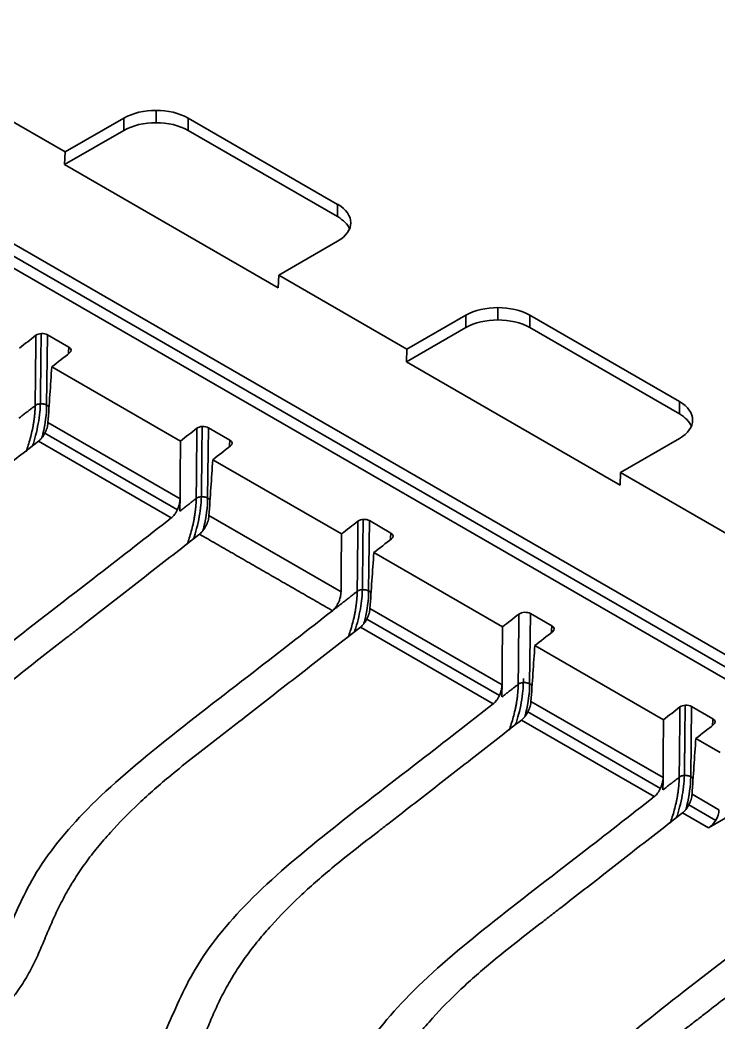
# Model space of a CAD drawing. Header units: millimetres. Extents: x 256 to 2096, y 1004 to 2403.
# Drawn here: x 1849.3 to 1895.5, y 1348.2 to 1414.6 of the extents above; entities that cross this region are included whole.
import ezdxf

# ---------------------------------------------------------------- set-up
doc = ezdxf.new("R2010")
doc.units = ezdxf.units.MM
doc.layers.add('1', color=7, linetype='Continuous', true_color=0xffffff)

msp = doc.modelspace()

# ---------------------------------------------------------------- linework, layer by layer
at = {"layer": '1', "color": 7, "linetype": 'Continuous', "lineweight": 35}
for p, q in [((1775.65, 1442.012), (1900.688, 1369.821)), ((1899.996, 1368.624), (1774.923, 1440.835)), ((1900.475, 1369.126), (1775.412, 1441.331)), ((1852.241, 1405.868), (1843.756, 1410.767)), ((1858.252, 1408.621), (1858.252, 1407.805)), ((1856.13, 1408.114), (1852.241, 1405.868)), ((1856.13, 1408.114), (1856.13, 1407.297)), ((1860.373, 1408.114), (1860.373, 1407.297)), ((1870.273, 1402.398), (1860.373, 1408.114)), ((1856.13, 1407.297), (1852.204, 1405.031)), ((1870.273, 1401.582), (1860.373, 1407.297)), ((1852.241, 1405.868), (1852.204, 1405.031)), ((1866.346, 1396.866), (1852.204, 1405.031)), ((1870.273, 1402.398), (1870.273, 1401.582)), ((1866.384, 1397.704), (1870.273, 1399.949)), ((1866.384, 1397.704), (1866.346, 1396.866)), ((1874.869, 1392.805), (1866.384, 1397.704)), ((1878.758, 1395.05), (1874.869, 1392.805)), ((1878.758, 1395.05), (1878.758, 1394.233)), ((1880.879, 1395.557), (1880.879, 1394.741)), ((1883.001, 1395.05), (1883.001, 1394.233)), ((1892.9, 1389.334), (1883.001, 1395.05)), ((1851.012, 1389.1), (1851.06, 1393.754)), ((1851.06, 1393.754), (1852.484, 1392.932)), ((1878.758, 1394.233), (1874.832, 1391.967)), ((1892.9, 1388.518), (1883.001, 1394.233)), ((1874.869, 1392.805), (1874.832, 1391.967)), ((1888.974, 1383.802), (1874.832, 1391.967)), ((1851.352, 1391.637), (1859.872, 1386.718)), ((1851.012, 1389.1), (1851.173, 1389.007)), ((1892.9, 1389.334), (1892.9, 1388.518)), ((1851.1, 1387.938), (1859.842, 1382.89)), ((1859.667, 1382.173), (1850.891, 1387.24)), ((1861.671, 1382.946), (1861.719, 1387.6)), ((1861.719, 1387.6), (1863.143, 1386.778)), ((1859.263, 1381.628), (1850.472, 1386.703)), ((1889.011, 1384.64), (1892.9, 1386.885)), ((1862.012, 1385.482), (1870.531, 1380.564)), ((1889.011, 1384.64), (1888.974, 1383.802)), ((1897.496, 1379.741), (1889.011, 1384.64)), ((1861.671, 1382.946), (1861.832, 1382.853)), ((1861.759, 1381.783), (1870.502, 1376.736)), ((1872.331, 1376.792), (1872.379, 1381.446)), ((1872.379, 1381.446), (1873.803, 1380.624)), ((1872.672, 1379.328), (1881.191, 1374.409)), ((1872.331, 1376.792), (1872.492, 1376.698)), ((1872.419, 1375.629), (1881.162, 1370.581)), ((1882.99, 1370.637), (1883.039, 1375.291)), ((1883.039, 1375.291), (1884.462, 1374.469)), ((1880.582, 1369.319), (1871.791, 1374.395)), ((1880.987, 1369.864), (1872.21, 1374.931)), ((1883.331, 1373.174), (1891.851, 1368.255)), ((1882.99, 1370.637), (1883.151, 1370.544)), ((1883.078, 1369.475), (1891.821, 1364.427)), ((1893.65, 1364.483), (1893.698, 1369.137)), ((1893.698, 1369.137), (1895.122, 1368.315)), ((1891.646, 1363.71), (1882.87, 1368.777)), ((1891.241, 1363.165), (1882.45, 1368.24)), ((1893.991, 1367.019), (1895.604, 1366.088)), ((1893.65, 1364.483), (1893.811, 1364.39)), ((1893.738, 1363.32), (1895.521, 1362.291)), ((1895.308, 1361.596), (1893.529, 1362.623)), ((1894.829, 1361.094), (1893.11, 1362.086)), ((1894.829, 1361.094), (1896.822, 1362.244))]:
    msp.add_line(p, q, dxfattribs=at)
for centre, major_axis, ratio, start_param, end_param in [((1858.252, 1406.889), (3, 0), 0.57735, 0.785398, 2.356194), ((1858.252, 1406.073), (3, 0), 0.57735, 0.785398, 2.356194), ((1868.151, 1401.174), (3, 0), 0.57735, 5.497787, 7.068583), ((1868.151, 1400.357), (3, 0), 0.57735, 0.237926, 0.785398), ((1880.879, 1393.825), (3, 0), 0.57735, 0.785398, 2.356194), ((1880.879, 1393.009), (3, 0), 0.57735, 0.785398, 2.356194), ((1850.705, 1393.548), (0.503, 0), 0.578764, 0.786042, 2.502079), ((1852.127, 1392.727), (0.503, 0.001), 0.576477, 5.644917, 7.066619), ((1890.779, 1388.11), (3, 0), 0.57735, 5.497787, 7.068583), ((1890.779, 1387.293), (3, 0), 0.57735, 0.237926, 0.785398), ((1861.364, 1387.394), (0.503, 0), 0.578764, 0.786042, 2.502079), ((1862.787, 1386.573), (0.503, 0.001), 0.576477, 5.644917, 7.066619), ((1872.024, 1381.24), (0.503, 0), 0.578764, 0.786042, 2.502079), ((1873.446, 1380.418), (0.503, 0.001), 0.576477, 5.644917, 7.066619), ((1882.684, 1375.085), (0.503, 0), 0.578764, 0.786042, 2.502079), ((1884.106, 1374.264), (0.503, 0.001), 0.576477, 5.644917, 7.066619), ((1893.343, 1368.931), (0.503, 0), 0.578764, 0.786042, 2.502079), ((1894.766, 1368.11), (0.503, 0.001), 0.576477, 5.644917, 7.066619), ((1894.81, 1361.925), (0.482, 0.882), 0.59226, 3.913197, 5.431634)]:
    msp.add_ellipse(centre, major_axis=major_axis, ratio=ratio, start_param=start_param, end_param=end_param, dxfattribs=at)
for points, degree in [([(1850.301, 1393.722), (1849.938, 1393.439), (1849.575, 1393.156), (1849.212, 1392.873)], 3), ([(1850.301, 1393.722), (1850.285, 1392.172), (1850.269, 1390.622), (1850.253, 1389.072)], 3), ([(1851.352, 1391.637), (1851.746, 1391.943), (1852.139, 1392.249), (1852.532, 1392.555)], 3), ([(1852.484, 1392.932), (1852.473, 1392.786), (1852.463, 1392.639), (1852.452, 1392.493)], 3), ([(1851.352, 1391.637), (1851.268, 1390.404), (1851.184, 1389.171), (1851.099, 1387.938)], 3), ([(1860.961, 1387.567), (1860.598, 1387.284), (1860.235, 1387.001), (1859.872, 1386.718)], 3), ([(1860.961, 1387.567), (1860.945, 1386.018), (1860.929, 1384.468), (1860.913, 1382.918)], 3), ([(1859.872, 1386.718), (1859.862, 1385.442), (1859.852, 1384.166), (1859.842, 1382.89)], 3), ([(1862.012, 1385.482), (1862.405, 1385.788), (1862.798, 1386.094), (1863.191, 1386.4)], 3), ([(1863.143, 1386.778), (1863.133, 1386.632), (1863.122, 1386.485), (1863.112, 1386.339)], 3), ([(1862.012, 1385.482), (1861.928, 1384.249), (1861.843, 1383.017), (1861.759, 1381.784)], 3), ([(1859.842, 1382.89), (1859.84, 1382.619), (1859.838, 1382.347), (1859.836, 1382.076)], 3), ([(1871.621, 1381.413), (1871.257, 1381.13), (1870.894, 1380.847), (1870.531, 1380.564)], 3), ([(1871.621, 1381.413), (1871.605, 1379.863), (1871.589, 1378.313), (1871.573, 1376.764)], 3), ([(1869.934, 1375.482), (1861.131, 1380.549)], 1), ([(1870.531, 1380.564), (1870.522, 1379.288), (1870.512, 1378.012), (1870.502, 1376.736)], 3), ([(1873.803, 1380.624), (1873.792, 1380.477), (1873.782, 1380.331), (1873.772, 1380.184)], 3), ([(1872.672, 1379.328), (1873.065, 1379.634), (1873.458, 1379.94), (1873.851, 1380.246)], 3), ([(1872.672, 1379.328), (1872.587, 1378.095), (1872.503, 1376.862), (1872.419, 1375.629)], 3), ([(1870.496, 1375.922), (1870.308, 1375.775), (1870.121, 1375.629), (1869.934, 1375.483)], 3), ([(1882.28, 1375.259), (1881.917, 1374.976), (1881.554, 1374.693), (1881.191, 1374.409)], 3), ([(1882.28, 1375.259), (1882.264, 1373.709), (1882.248, 1372.159), (1882.232, 1370.609)], 3), ([(1881.191, 1374.409), (1881.181, 1373.133), (1881.171, 1371.857), (1881.162, 1370.581)], 3), ([(1884.462, 1374.469), (1884.452, 1374.323), (1884.442, 1374.176), (1884.431, 1374.03)], 3), ([(1883.331, 1373.174), (1883.724, 1373.48), (1884.117, 1373.786), (1884.51, 1374.092)], 3), ([(1883.331, 1373.174), (1883.247, 1371.941), (1883.163, 1370.708), (1883.078, 1369.475)], 3), ([(1881.162, 1370.581), (1881.16, 1370.31), (1881.157, 1370.039), (1881.155, 1369.767)], 3), ([(1882.58, 1370.996), (1882.579, 1370.903), (1882.578, 1370.81), (1882.578, 1370.717)], 3), ([(1892.94, 1369.104), (1892.577, 1368.821), (1892.213, 1368.538), (1891.851, 1368.255)], 3), ([(1892.94, 1369.104), (1892.924, 1367.555), (1892.908, 1366.005), (1892.892, 1364.455)], 3), ([(1891.851, 1368.255), (1891.841, 1366.979), (1891.831, 1365.703), (1891.821, 1364.427)], 3), ([(1893.991, 1367.019), (1894.384, 1367.325), (1894.777, 1367.631), (1895.17, 1367.937)], 3), ([(1895.122, 1368.315), (1895.112, 1368.169), (1895.101, 1368.022), (1895.091, 1367.876)], 3), ([(1893.738, 1363.321), (1893.822, 1364.553), (1893.907, 1365.786), (1893.991, 1367.019)], 3), ([(1891.821, 1364.427), (1891.819, 1364.156), (1891.817, 1363.884), (1891.815, 1363.613)], 3)]:
    msp.add_open_spline(points, degree=degree, dxfattribs=at)
for points, knots in [([(1850.647, 1393.837), (1850.64, 1393.147), (1850.633, 1392.458), (1850.621, 1391.336), (1850.616, 1390.905), (1850.608, 1390.043), (1850.603, 1389.612), (1850.599, 1389.18)], [0, 0, 0, 0, 0.444409, 0.444409, 0.722204, 0.722204, 1, 1, 1, 1]), ([(1850.253, 1389.072), (1850.243, 1389.064), (1850.219, 1389.045), (1850.176, 1389.012), (1850.122, 1388.97), (1850.057, 1388.918), (1849.981, 1388.858), (1849.896, 1388.792), (1849.807, 1388.722), (1849.707, 1388.644), (1849.6, 1388.56), (1849.487, 1388.473), (1849.38, 1388.389), (1849.277, 1388.309), (1849.209, 1388.256), (1849.176, 1388.23)], [0, 0, 0, 0, 0.028795, 0.068197, 0.118206, 0.178822, 0.250044, 0.330448, 0.413784, 0.500053, 0.60833, 0.712463, 0.812452, 0.908297, 1, 1, 1, 1]), ([(1849.655, 1386.032), (1849.705, 1386.168), (1849.803, 1386.456), (1849.933, 1386.897), (1850.026, 1387.275), (1850.089, 1387.575), (1850.131, 1387.797), (1850.166, 1388.018), (1850.189, 1388.185), (1850.203, 1388.302), (1850.21, 1388.368), (1850.217, 1388.434), (1850.223, 1388.499), (1850.229, 1388.564), (1850.234, 1388.629), (1850.238, 1388.693), (1850.242, 1388.757), (1850.246, 1388.821), (1850.248, 1388.884), (1850.251, 1388.947), (1850.252, 1389.01), (1850.253, 1389.052), (1850.253, 1389.072)], [0, 0, 0, 0, 0.131967, 0.277757, 0.423822, 0.496215, 0.568443, 0.640635, 0.712925, 0.735075, 0.757199, 0.779303, 0.801388, 0.82346, 0.845523, 0.867579, 0.889632, 0.911688, 0.933748, 0.955818, 0.977901, 1, 1, 1, 1]), ([(1850.08, 1386.397), (1850.153, 1386.622), (1850.22, 1386.849), (1850.348, 1387.344), (1850.407, 1387.612), (1850.502, 1388.134), (1850.537, 1388.39), (1850.58, 1388.824), (1850.591, 1389.004), (1850.597, 1389.18)], [0, 0, 0, 0, 0.239321, 0.239321, 0.518896, 0.518896, 0.798471, 0.798471, 1, 1, 1, 1]), ([(1850.253, 1389.079), (1850.275, 1389.094), (1850.299, 1389.108), (1850.354, 1389.132), (1850.383, 1389.142), (1850.446, 1389.16), (1850.479, 1389.167), (1850.548, 1389.177), (1850.584, 1389.18), (1850.655, 1389.182), (1850.692, 1389.181), (1850.763, 1389.176), (1850.798, 1389.171), (1850.865, 1389.157), (1850.897, 1389.149), (1850.958, 1389.128), (1850.986, 1389.116), (1851.012, 1389.103)], [0, 0, 0, 0, 0.125, 0.125, 0.25, 0.25, 0.375, 0.375, 0.5, 0.5, 0.625, 0.625, 0.75, 0.75, 0.875, 0.875, 1, 1, 1, 1]), ([(1850.703, 1386.933), (1850.725, 1387.02), (1850.908, 1387.766), (1851.003, 1388.497), (1851.012, 1389.1)], [0, 0, 0, 0, 0.117387, 1, 1, 1, 1]), ([(1850.472, 1386.703), (1850.51, 1386.733), (1850.548, 1386.767), (1850.604, 1386.825), (1850.623, 1386.845), (1850.651, 1386.877), (1850.66, 1386.888), (1850.678, 1386.911), (1850.688, 1386.922), (1850.733, 1386.98), (1850.767, 1387.03), (1850.817, 1387.108), (1850.833, 1387.135), (1850.856, 1387.176), (1850.864, 1387.19), (1850.879, 1387.218), (1850.887, 1387.232), (1850.923, 1387.303), (1850.949, 1387.361), (1850.979, 1387.434), (1850.985, 1387.449), (1850.996, 1387.479), (1851.001, 1387.494), (1851.017, 1387.539), (1851.026, 1387.568), (1851.053, 1387.656), (1851.067, 1387.714), (1851.081, 1387.786), (1851.083, 1387.8), (1851.088, 1387.828), (1851.094, 1387.87), (1851.098, 1387.911), (1851.1, 1387.938)], [0, 0, 0, 0, 0.125, 0.125, 0.1875, 0.1875, 0.21875, 0.21875, 0.25, 0.25, 0.375, 0.375, 0.4375, 0.4375, 0.46875, 0.46875, 0.5, 0.5, 0.625, 0.625, 0.65625, 0.65625, 0.6875, 0.6875, 0.75, 0.75, 0.875, 0.875, 0.90625, 0.90625, 0.9375, 1, 1, 1, 1]), ([(1861.306, 1387.683), (1861.299, 1386.993), (1861.292, 1386.303), (1861.281, 1385.182), (1861.276, 1384.751), (1861.267, 1383.888), (1861.263, 1383.457), (1861.258, 1383.026)], [0, 0, 0, 0, 0.444409, 0.444409, 0.722204, 0.722204, 1, 1, 1, 1]), ([(1831.939, 1370.618), (1832.202, 1370.996), (1832.48, 1371.369), (1833.062, 1372.106), (1833.366, 1372.47), (1834.315, 1373.548), (1834.996, 1374.25), (1836.08, 1375.281), (1836.452, 1375.621), (1837.214, 1376.295), (1837.604, 1376.628), (1838.8, 1377.62), (1839.631, 1378.269), (1840.677, 1379.079), (1840.886, 1379.241), (1841.305, 1379.564), (1841.515, 1379.726), (1842.142, 1380.212), (1842.56, 1380.536), (1843.81, 1381.509), (1844.641, 1382.159), (1847.138, 1384.107), (1848.805, 1385.405), (1850.472, 1386.703)], [0, 0, 0, 0, 0.0625, 0.0625, 0.125, 0.125, 0.25, 0.25, 0.3125, 0.3125, 0.375, 0.375, 0.5, 0.5, 0.53125, 0.53125, 0.5625, 0.5625, 0.625, 0.625, 0.75, 0.75, 1, 1, 1, 1]), ([(1860.739, 1380.242), (1860.813, 1380.468), (1860.879, 1380.695), (1861.008, 1381.189), (1861.067, 1381.457), (1861.161, 1381.98), (1861.197, 1382.236), (1861.239, 1382.67), (1861.251, 1382.85), (1861.256, 1383.026)], [0, 0, 0, 0, 0.239321, 0.239321, 0.518896, 0.518896, 0.798471, 0.798471, 1, 1, 1, 1]), ([(1860.913, 1382.925), (1860.934, 1382.94), (1860.959, 1382.953), (1861.013, 1382.978), (1861.043, 1382.988), (1861.106, 1383.006), (1861.139, 1383.013), (1861.208, 1383.023), (1861.243, 1383.026), (1861.315, 1383.028), (1861.351, 1383.027), (1861.422, 1383.021), (1861.457, 1383.016), (1861.525, 1383.003), (1861.557, 1382.994), (1861.618, 1382.974), (1861.646, 1382.962), (1861.671, 1382.949)], [0, 0, 0, 0, 0.125, 0.125, 0.25, 0.25, 0.375, 0.375, 0.5, 0.5, 0.625, 0.625, 0.75, 0.75, 0.875, 0.875, 1, 1, 1, 1]), ([(1859.842, 1382.89), (1859.842, 1382.835), (1859.838, 1382.778), (1859.826, 1382.69), (1859.821, 1382.661), (1859.81, 1382.601), (1859.804, 1382.57), (1859.782, 1382.479), (1859.764, 1382.418), (1859.732, 1382.328), (1859.721, 1382.298), (1859.697, 1382.238), (1859.684, 1382.209), (1859.644, 1382.122), (1859.615, 1382.066), (1859.576, 1382), (1859.568, 1381.986), (1859.552, 1381.96), (1859.544, 1381.947), (1859.519, 1381.909), (1859.502, 1381.885), (1859.45, 1381.815), (1859.414, 1381.771), (1859.367, 1381.722), (1859.358, 1381.713), (1859.339, 1381.694), (1859.31, 1381.667), (1859.282, 1381.643), (1859.263, 1381.628)], [0, 0, 0, 0, 0.125, 0.125, 0.1875, 0.1875, 0.25, 0.25, 0.375, 0.375, 0.4375, 0.4375, 0.5, 0.5, 0.625, 0.625, 0.65625, 0.65625, 0.6875, 0.6875, 0.75, 0.75, 0.875, 0.875, 0.90625, 0.90625, 0.9375, 1, 1, 1, 1]), ([(1860.913, 1382.918), (1860.903, 1382.91), (1860.878, 1382.891), (1860.836, 1382.858), (1860.782, 1382.815), (1860.717, 1382.764), (1860.64, 1382.704), (1860.556, 1382.638), (1860.466, 1382.567), (1860.366, 1382.49), (1860.259, 1382.406), (1860.147, 1382.319), (1860.039, 1382.235), (1859.936, 1382.154), (1859.869, 1382.102), (1859.836, 1382.076)], [0, 0, 0, 0, 0.028795, 0.068197, 0.118206, 0.178822, 0.250044, 0.330448, 0.413784, 0.500053, 0.60833, 0.712463, 0.812452, 0.908297, 1, 1, 1, 1]), ([(1860.315, 1379.878), (1860.364, 1380.014), (1860.462, 1380.301), (1860.592, 1380.742), (1860.686, 1381.121), (1860.749, 1381.421), (1860.79, 1381.643), (1860.826, 1381.863), (1860.849, 1382.031), (1860.862, 1382.147), (1860.87, 1382.213), (1860.877, 1382.279), (1860.883, 1382.345), (1860.888, 1382.41), (1860.893, 1382.474), (1860.898, 1382.539), (1860.902, 1382.603), (1860.905, 1382.667), (1860.908, 1382.73), (1860.91, 1382.793), (1860.912, 1382.856), (1860.913, 1382.897), (1860.913, 1382.918)], [0, 0, 0, 0, 0.13203, 0.27781, 0.423864, 0.496252, 0.568474, 0.640662, 0.712946, 0.735094, 0.757217, 0.779319, 0.801403, 0.823473, 0.845534, 0.867588, 0.88964, 0.911694, 0.933753, 0.955821, 0.977902, 1, 1, 1, 1]), ([(1861.362, 1380.778), (1861.385, 1380.866), (1861.568, 1381.611), (1861.663, 1382.343), (1861.671, 1382.946)], [0, 0, 0, 0, 0.117485, 1, 1, 1, 1]), ([(1861.131, 1380.549), (1861.17, 1380.579), (1861.208, 1380.613), (1861.264, 1380.671), (1861.283, 1380.691), (1861.31, 1380.723), (1861.32, 1380.734), (1861.338, 1380.756), (1861.347, 1380.768), (1861.392, 1380.826), (1861.427, 1380.875), (1861.476, 1380.954), (1861.493, 1380.98), (1861.516, 1381.022), (1861.524, 1381.036), (1861.539, 1381.064), (1861.546, 1381.078), (1861.582, 1381.149), (1861.609, 1381.206), (1861.638, 1381.28), (1861.644, 1381.295), (1861.655, 1381.325), (1861.661, 1381.34), (1861.677, 1381.384), (1861.686, 1381.414), (1861.712, 1381.502), (1861.727, 1381.56), (1861.74, 1381.632), (1861.743, 1381.646), (1861.747, 1381.674), (1861.754, 1381.716), (1861.758, 1381.757), (1861.759, 1381.783)], [0, 0, 0, 0, 0.125, 0.125, 0.1875, 0.1875, 0.21875, 0.21875, 0.25, 0.25, 0.375, 0.375, 0.4375, 0.4375, 0.46875, 0.46875, 0.5, 0.5, 0.625, 0.625, 0.65625, 0.65625, 0.6875, 0.6875, 0.75, 0.75, 0.875, 0.875, 0.90625, 0.90625, 0.9375, 1, 1, 1, 1]), ([(1859.263, 1381.628), (1857.647, 1380.367), (1854.005, 1377.521), (1848.395, 1373.24), (1843.026, 1368.754), (1839.378, 1364.28), (1837.701, 1360.17), (1836.018, 1356.634), (1832.856, 1353.604), (1829.546, 1350.363), (1825.553, 1346.935), (1820.859, 1343.277), (1815.3, 1339.416), (1811.138, 1336.855), (1808.881, 1335.551)], [0, 0, 0, 0, 0.085486, 0.192871, 0.292548, 0.381023, 0.457302, 0.520716, 0.582437, 0.650783, 0.725777, 0.808295, 0.89931, 1, 1, 1, 1]), ([(1871.966, 1381.529), (1871.959, 1380.839), (1871.952, 1380.149), (1871.94, 1379.028), (1871.936, 1378.597), (1871.927, 1377.734), (1871.922, 1377.303), (1871.918, 1376.872)], [0, 0, 0, 0, 0.444409, 0.444409, 0.722204, 0.722204, 1, 1, 1, 1]), ([(1848.57, 1370.727), (1849.074, 1371.145), (1849.59, 1371.557), (1850.632, 1372.378), (1851.158, 1372.786), (1851.949, 1373.397), (1852.213, 1373.601), (1852.739, 1374.009), (1853.527, 1374.621), (1854.314, 1375.235), (1855.362, 1376.052), (1855.886, 1376.461), (1856.935, 1377.279), (1858.508, 1378.506), (1860.082, 1379.732), (1861.131, 1380.549)], [0, 0, 0, 0, 0.125, 0.125, 0.25, 0.25, 0.3125, 0.3125, 0.375, 0.5, 0.5, 0.625, 0.625, 0.75, 1, 1, 1, 1]), ([(1870.502, 1376.736), (1870.502, 1376.681), (1870.498, 1376.625), (1870.486, 1376.539), (1870.482, 1376.509), (1870.471, 1376.45), (1870.464, 1376.42), (1870.443, 1376.33), (1870.425, 1376.27), (1870.395, 1376.181), (1870.384, 1376.151), (1870.366, 1376.107), (1870.36, 1376.092), (1870.347, 1376.063), (1870.341, 1376.048), (1870.308, 1375.977), (1870.28, 1375.922), (1870.242, 1375.855), (1870.234, 1375.842), (1870.218, 1375.816), (1870.21, 1375.803), (1870.186, 1375.765), (1870.169, 1375.741), (1870.118, 1375.671), (1870.083, 1375.628), (1870.037, 1375.578), (1870.028, 1375.568), (1870.009, 1375.55), (1869.981, 1375.522), (1869.953, 1375.498), (1869.934, 1375.482)], [0, 0, 0, 0, 0.125, 0.125, 0.1875, 0.1875, 0.25, 0.25, 0.375, 0.375, 0.4375, 0.4375, 0.46875, 0.46875, 0.5, 0.5, 0.625, 0.625, 0.65625, 0.65625, 0.6875, 0.6875, 0.75, 0.75, 0.875, 0.875, 0.90625, 0.90625, 0.9375, 1, 1, 1, 1]), ([(1871.573, 1376.764), (1871.562, 1376.756), (1871.538, 1376.737), (1871.495, 1376.703), (1871.441, 1376.661), (1871.376, 1376.61), (1871.3, 1376.55), (1871.216, 1376.483), (1871.126, 1376.413), (1871.026, 1376.335), (1870.919, 1376.252), (1870.807, 1376.164), (1870.699, 1376.08), (1870.596, 1376), (1870.529, 1375.947), (1870.496, 1375.922)], [0, 0, 0, 0, 0.028795, 0.068198, 0.118207, 0.178824, 0.250047, 0.330452, 0.41379, 0.50006, 0.608342, 0.712477, 0.812465, 0.908306, 1, 1, 1, 1]), ([(1870.974, 1373.724), (1871.024, 1373.859), (1871.122, 1374.147), (1871.252, 1374.588), (1871.345, 1374.966), (1871.409, 1375.266), (1871.45, 1375.488), (1871.485, 1375.709), (1871.508, 1375.877), (1871.522, 1375.993), (1871.529, 1376.059), (1871.536, 1376.125), (1871.542, 1376.19), (1871.548, 1376.255), (1871.553, 1376.32), (1871.558, 1376.384), (1871.561, 1376.448), (1871.565, 1376.512), (1871.568, 1376.576), (1871.57, 1376.639), (1871.572, 1376.701), (1871.572, 1376.743), (1871.573, 1376.764)], [0, 0, 0, 0, 0.132027, 0.277806, 0.423859, 0.496247, 0.56847, 0.640658, 0.712944, 0.735092, 0.757215, 0.779317, 0.801401, 0.823472, 0.845533, 0.867587, 0.88964, 0.911694, 0.933753, 0.955821, 0.977902, 1, 1, 1, 1]), ([(1871.399, 1374.089), (1871.407, 1374.113), (1871.415, 1374.138), (1871.5, 1374.405), (1871.569, 1374.647), (1871.688, 1375.126), (1871.738, 1375.363), (1871.822, 1375.835), (1871.855, 1376.07), (1871.898, 1376.496), (1871.91, 1376.686), (1871.916, 1376.872)], [0, 0, 0, 0, 0.026149, 0.026149, 0.279283, 0.279283, 0.532417, 0.532417, 0.785551, 0.785551, 1, 1, 1, 1]), ([(1871.573, 1376.771), (1871.594, 1376.786), (1871.619, 1376.799), (1871.673, 1376.823), (1871.702, 1376.834), (1871.765, 1376.851), (1871.799, 1376.858), (1871.868, 1376.868), (1871.903, 1376.871), (1871.975, 1376.874), (1872.011, 1376.873), (1872.082, 1376.867), (1872.117, 1376.862), (1872.184, 1376.849), (1872.217, 1376.84), (1872.277, 1376.82), (1872.305, 1376.808), (1872.331, 1376.794)], [0, 0, 0, 0, 0.125, 0.125, 0.25, 0.25, 0.375, 0.375, 0.5, 0.5, 0.625, 0.625, 0.75, 0.75, 0.875, 0.875, 1, 1, 1, 1]), ([(1872.022, 1374.624), (1872.045, 1374.712), (1872.227, 1375.457), (1872.323, 1376.188), (1872.331, 1376.792)], [0, 0, 0, 0, 0.117485, 1, 1, 1, 1]), ([(1869.934, 1375.482), (1868.314, 1374.218), (1864.669, 1371.369), (1859.055, 1367.086), (1853.685, 1362.6), (1850.037, 1358.125), (1848.361, 1354.016), (1846.678, 1350.48), (1843.577, 1347.508), (1841.537, 1345.512), (1840.451, 1344.508)], [0, 0, 0, 0, 0.132386, 0.298294, 0.452293, 0.588984, 0.706834, 0.804808, 0.900165, 1, 1, 1, 1]), ([(1871.791, 1374.395), (1871.829, 1374.424), (1871.867, 1374.459), (1871.924, 1374.516), (1871.942, 1374.537), (1871.97, 1374.569), (1871.979, 1374.579), (1871.998, 1374.602), (1872.007, 1374.613), (1872.052, 1374.672), (1872.087, 1374.721), (1872.136, 1374.799), (1872.152, 1374.826), (1872.176, 1374.867), (1872.183, 1374.881), (1872.199, 1374.909), (1872.206, 1374.924), (1872.242, 1374.994), (1872.268, 1375.052), (1872.298, 1375.126), (1872.304, 1375.141), (1872.315, 1375.17), (1872.321, 1375.185), (1872.336, 1375.23), (1872.346, 1375.26), (1872.372, 1375.348), (1872.386, 1375.406), (1872.4, 1375.477), (1872.402, 1375.491), (1872.407, 1375.52), (1872.413, 1375.562), (1872.417, 1375.602), (1872.419, 1375.629)], [0, 0, 0, 0, 0.125, 0.125, 0.1875, 0.1875, 0.21875, 0.21875, 0.25, 0.25, 0.375, 0.375, 0.4375, 0.4375, 0.46875, 0.46875, 0.5, 0.5, 0.625, 0.625, 0.65625, 0.65625, 0.6875, 0.6875, 0.75, 0.75, 0.875, 0.875, 0.90625, 0.90625, 0.9375, 1, 1, 1, 1]), ([(1859.23, 1364.573), (1859.734, 1364.99), (1860.249, 1365.403), (1861.291, 1366.224), (1861.818, 1366.631), (1862.609, 1367.243), (1862.872, 1367.447), (1863.399, 1367.855), (1864.187, 1368.467), (1864.974, 1369.08), (1866.022, 1369.898), (1866.546, 1370.307), (1867.594, 1371.125), (1869.167, 1372.351), (1870.742, 1373.577), (1871.791, 1374.395)], [0, 0, 0, 0, 0.125, 0.125, 0.25, 0.25, 0.3125, 0.3125, 0.375, 0.5, 0.5, 0.625, 0.625, 0.75, 1, 1, 1, 1]), ([(1881.162, 1370.582), (1881.161, 1370.526), (1881.157, 1370.469), (1881.145, 1370.382), (1881.141, 1370.352), (1881.129, 1370.292), (1881.123, 1370.261), (1881.101, 1370.17), (1881.083, 1370.11), (1881.051, 1370.019), (1881.04, 1369.989), (1881.016, 1369.93), (1881.003, 1369.9), (1880.963, 1369.813), (1880.934, 1369.758), (1880.895, 1369.691), (1880.887, 1369.678), (1880.871, 1369.652), (1880.863, 1369.639), (1880.838, 1369.601), (1880.821, 1369.576), (1880.769, 1369.506), (1880.733, 1369.463), (1880.686, 1369.414), (1880.677, 1369.404), (1880.658, 1369.385), (1880.63, 1369.358), (1880.601, 1369.334), (1880.582, 1369.319)], [0, 0, 0, 0, 0.125, 0.125, 0.1875, 0.1875, 0.25, 0.25, 0.375, 0.375, 0.4375, 0.4375, 0.5, 0.5, 0.625, 0.625, 0.65625, 0.65625, 0.6875, 0.6875, 0.75, 0.75, 0.875, 0.875, 0.90625, 0.90625, 0.9375, 1, 1, 1, 1]), ([(1882.232, 1370.609), (1882.222, 1370.601), (1882.197, 1370.582), (1882.155, 1370.549), (1882.101, 1370.507), (1882.036, 1370.455), (1881.96, 1370.395), (1881.875, 1370.329), (1881.785, 1370.259), (1881.686, 1370.181), (1881.578, 1370.097), (1881.466, 1370.01), (1881.359, 1369.926), (1881.255, 1369.846), (1881.188, 1369.793), (1881.155, 1369.767)], [0, 0, 0, 0, 0.028795, 0.068197, 0.118206, 0.178822, 0.250044, 0.330448, 0.413784, 0.500053, 0.60833, 0.712463, 0.812452, 0.908297, 1, 1, 1, 1]), ([(1881.634, 1367.569), (1881.683, 1367.705), (1881.782, 1367.992), (1881.912, 1368.433), (1882.005, 1368.812), (1882.068, 1369.112), (1882.11, 1369.334), (1882.145, 1369.555), (1882.168, 1369.722), (1882.182, 1369.839), (1882.189, 1369.905), (1882.196, 1369.97), (1882.202, 1370.036), (1882.208, 1370.101), (1882.213, 1370.166), (1882.217, 1370.23), (1882.221, 1370.294), (1882.225, 1370.358), (1882.227, 1370.421), (1882.23, 1370.484), (1882.231, 1370.547), (1882.232, 1370.589), (1882.232, 1370.609)], [0, 0, 0, 0, 0.13203, 0.27781, 0.423864, 0.496252, 0.568474, 0.640662, 0.712946, 0.735094, 0.757217, 0.779319, 0.801403, 0.823473, 0.845534, 0.867588, 0.88964, 0.911694, 0.933753, 0.955821, 0.977902, 1, 1, 1, 1]), ([(1882.058, 1367.934), (1882.132, 1368.159), (1882.199, 1368.386), (1882.327, 1368.881), (1882.386, 1369.149), (1882.481, 1369.671), (1882.516, 1369.927), (1882.558, 1370.361), (1882.57, 1370.541), (1882.576, 1370.717)], [0, 0, 0, 0, 0.239321, 0.239321, 0.518896, 0.518896, 0.79847, 0.79847, 1, 1, 1, 1]), ([(1882.232, 1370.616), (1882.254, 1370.631), (1882.278, 1370.645), (1882.332, 1370.669), (1882.362, 1370.679), (1882.425, 1370.697), (1882.458, 1370.704), (1882.527, 1370.714), (1882.563, 1370.717), (1882.634, 1370.719), (1882.67, 1370.718), (1882.742, 1370.713), (1882.777, 1370.708), (1882.844, 1370.694), (1882.876, 1370.686), (1882.937, 1370.665), (1882.965, 1370.653), (1882.991, 1370.64)], [0, 0, 0, 0, 0.125, 0.125, 0.25, 0.25, 0.375, 0.375, 0.5, 0.5, 0.625, 0.625, 0.75, 0.75, 0.875, 0.875, 1, 1, 1, 1]), ([(1882.682, 1368.47), (1882.704, 1368.557), (1882.887, 1369.303), (1882.982, 1370.034), (1882.99, 1370.637)], [0, 0, 0, 0, 0.117485, 1, 1, 1, 1]), ([(1880.582, 1369.319), (1878.966, 1368.058), (1875.324, 1365.212), (1869.714, 1360.931), (1864.345, 1356.445), (1860.697, 1351.971), (1859.02, 1347.861), (1857.337, 1344.326), (1854.176, 1341.296), (1850.865, 1338.054), (1846.872, 1334.626), (1842.178, 1330.968), (1836.619, 1327.107), (1832.457, 1324.546), (1830.2, 1323.243)], [0, 0, 0, 0, 0.085486, 0.192871, 0.292548, 0.381023, 0.457302, 0.520716, 0.582437, 0.650783, 0.725777, 0.808295, 0.89931, 1, 1, 1, 1]), ([(1882.451, 1368.24), (1882.489, 1368.27), (1882.527, 1368.304), (1882.583, 1368.362), (1882.602, 1368.382), (1882.63, 1368.414), (1882.639, 1368.425), (1882.657, 1368.448), (1882.667, 1368.459), (1882.712, 1368.517), (1882.746, 1368.567), (1882.796, 1368.645), (1882.812, 1368.672), (1882.835, 1368.713), (1882.843, 1368.727), (1882.858, 1368.755), (1882.866, 1368.769), (1882.902, 1368.84), (1882.928, 1368.898), (1882.958, 1368.971), (1882.964, 1368.986), (1882.975, 1369.016), (1882.98, 1369.031), (1882.996, 1369.076), (1883.005, 1369.105), (1883.032, 1369.193), (1883.046, 1369.251), (1883.06, 1369.323), (1883.062, 1369.337), (1883.067, 1369.365), (1883.073, 1369.407), (1883.077, 1369.448), (1883.079, 1369.475)], [0, 0, 0, 0, 0.125, 0.125, 0.1875, 0.1875, 0.21875, 0.21875, 0.25, 0.25, 0.375, 0.375, 0.4375, 0.4375, 0.46875, 0.46875, 0.5, 0.5, 0.625, 0.625, 0.65625, 0.65625, 0.6875, 0.6875, 0.75, 0.75, 0.875, 0.875, 0.90625, 0.90625, 0.9375, 1, 1, 1, 1]), ([(1869.89, 1358.419), (1870.394, 1358.836), (1870.909, 1359.249), (1871.951, 1360.069), (1872.478, 1360.477), (1873.268, 1361.089), (1873.532, 1361.292), (1874.058, 1361.7), (1874.847, 1362.313), (1875.633, 1362.926), (1876.682, 1363.744), (1877.205, 1364.153), (1878.254, 1364.97), (1879.827, 1366.197), (1881.401, 1367.423), (1882.451, 1368.24)], [0, 0, 0, 0, 0.125, 0.125, 0.25, 0.25, 0.3125, 0.3125, 0.375, 0.5, 0.5, 0.625, 0.625, 0.75, 1, 1, 1, 1]), ([(1847.366, 1348.295), (1847.679, 1348.62), (1847.986, 1348.946), (1848.42, 1349.441), (1848.561, 1349.607), (1848.762, 1349.858), (1848.827, 1349.943), (1848.956, 1350.112), (1849.018, 1350.196), (1849.323, 1350.622), (1849.544, 1350.968), (1849.846, 1351.494), (1849.942, 1351.671), (1850.125, 1352.025), (1850.212, 1352.204), (1850.381, 1352.562), (1850.463, 1352.741), (1850.621, 1353.102), (1850.698, 1353.282), (1850.926, 1353.824), (1851.074, 1354.186), (1851.305, 1354.728), (1851.383, 1354.908), (1851.545, 1355.268), (1851.795, 1355.807), (1852.07, 1356.341), (1852.364, 1356.873), (1852.465, 1357.049), (1852.622, 1357.314), (1852.675, 1357.402), (1852.782, 1357.577), (1852.946, 1357.84), (1853.118, 1358.1), (1853.352, 1358.446), (1853.473, 1358.617), (1853.845, 1359.129), (1854.105, 1359.467), (1854.65, 1360.134), (1854.934, 1360.464), (1855.818, 1361.445), (1856.451, 1362.086), (1857.789, 1363.345), (1858.494, 1363.964), (1859.23, 1364.573)], [0, 0, 0, 0, 0.0625, 0.0625, 0.09375, 0.09375, 0.109375, 0.109375, 0.125, 0.125, 0.1875, 0.1875, 0.21875, 0.21875, 0.25, 0.25, 0.28125, 0.28125, 0.3125, 0.3125, 0.375, 0.375, 0.40625, 0.40625, 0.4375, 0.5, 0.5, 0.53125, 0.53125, 0.546875, 0.546875, 0.5625, 0.59375, 0.59375, 0.625, 0.625, 0.6875, 0.6875, 0.75, 0.75, 0.875, 0.875, 1, 1, 1, 1]), ([(1891.821, 1364.427), (1891.821, 1364.372), (1891.817, 1364.315), (1891.805, 1364.227), (1891.8, 1364.198), (1891.789, 1364.138), (1891.783, 1364.107), (1891.76, 1364.016), (1891.743, 1363.955), (1891.711, 1363.865), (1891.7, 1363.835), (1891.676, 1363.775), (1891.663, 1363.746), (1891.623, 1363.659), (1891.594, 1363.603), (1891.555, 1363.537), (1891.547, 1363.523), (1891.531, 1363.497), (1891.522, 1363.484), (1891.497, 1363.446), (1891.48, 1363.422), (1891.429, 1363.352), (1891.393, 1363.308), (1891.346, 1363.259), (1891.337, 1363.25), (1891.318, 1363.231), (1891.289, 1363.204), (1891.261, 1363.18), (1891.241, 1363.165)], [0, 0, 0, 0, 0.125, 0.125, 0.1875, 0.1875, 0.25, 0.25, 0.375, 0.375, 0.4375, 0.4375, 0.5, 0.5, 0.625, 0.625, 0.65625, 0.65625, 0.6875, 0.6875, 0.75, 0.75, 0.875, 0.875, 0.90625, 0.90625, 0.9375, 1, 1, 1, 1]), ([(1892.892, 1364.455), (1892.882, 1364.447), (1892.857, 1364.428), (1892.815, 1364.395), (1892.761, 1364.352), (1892.695, 1364.301), (1892.619, 1364.241), (1892.535, 1364.175), (1892.445, 1364.104), (1892.345, 1364.026), (1892.238, 1363.943), (1892.126, 1363.856), (1892.018, 1363.772), (1891.915, 1363.691), (1891.848, 1363.639), (1891.815, 1363.613)], [0, 0, 0, 0, 0.028795, 0.068197, 0.118206, 0.178822, 0.250044, 0.330448, 0.413784, 0.500053, 0.60833, 0.712463, 0.812452, 0.908297, 1, 1, 1, 1]), ([(1892.294, 1361.415), (1892.343, 1361.551), (1892.441, 1361.838), (1892.571, 1362.279), (1892.665, 1362.658), (1892.728, 1362.957), (1892.769, 1363.18), (1892.805, 1363.4), (1892.827, 1363.568), (1892.841, 1363.684), (1892.849, 1363.75), (1892.855, 1363.816), (1892.862, 1363.882), (1892.867, 1363.947), (1892.872, 1364.011), (1892.877, 1364.076), (1892.881, 1364.14), (1892.884, 1364.203), (1892.887, 1364.267), (1892.889, 1364.33), (1892.891, 1364.393), (1892.892, 1364.434), (1892.892, 1364.455)], [0, 0, 0, 0, 0.13203, 0.27781, 0.423864, 0.496252, 0.568474, 0.640662, 0.712946, 0.735094, 0.757217, 0.779319, 0.801403, 0.823473, 0.845534, 0.867588, 0.88964, 0.911694, 0.933753, 0.955821, 0.977902, 1, 1, 1, 1]), ([(1892.718, 1361.779), (1892.792, 1362.005), (1892.858, 1362.232), (1892.987, 1362.726), (1893.046, 1362.994), (1893.14, 1363.516), (1893.176, 1363.773), (1893.218, 1364.207), (1893.23, 1364.387), (1893.235, 1364.563)], [0, 0, 0, 0, 0.239321, 0.239321, 0.518896, 0.518896, 0.798471, 0.798471, 1, 1, 1, 1]), ([(1892.892, 1364.462), (1892.913, 1364.477), (1892.938, 1364.49), (1892.992, 1364.515), (1893.022, 1364.525), (1893.085, 1364.543), (1893.118, 1364.55), (1893.187, 1364.56), (1893.222, 1364.563), (1893.294, 1364.565), (1893.33, 1364.564), (1893.401, 1364.558), (1893.436, 1364.553), (1893.504, 1364.54), (1893.536, 1364.531), (1893.597, 1364.511), (1893.625, 1364.499), (1893.65, 1364.486)], [0, 0, 0, 0, 0.125, 0.125, 0.25, 0.25, 0.375, 0.375, 0.5, 0.5, 0.625, 0.625, 0.75, 0.75, 0.875, 0.875, 1, 1, 1, 1]), ([(1893.341, 1362.315), (1893.364, 1362.403), (1893.546, 1363.148), (1893.642, 1363.88), (1893.65, 1364.483)], [0, 0, 0, 0, 0.117485, 1, 1, 1, 1]), ([(1891.241, 1363.165), (1889.626, 1361.904), (1885.984, 1359.058), (1880.374, 1354.777), (1875.004, 1350.291), (1871.357, 1345.817), (1869.68, 1341.707), (1867.997, 1338.171), (1864.835, 1335.141), (1861.525, 1331.9), (1857.532, 1328.472), (1852.838, 1324.814), (1847.279, 1320.952), (1843.117, 1318.391), (1840.86, 1317.088)], [0, 0, 0, 0, 0.085486, 0.192871, 0.292548, 0.381023, 0.457302, 0.520716, 0.582437, 0.650783, 0.725777, 0.808295, 0.89931, 1, 1, 1, 1]), ([(1893.11, 1362.086), (1893.149, 1362.116), (1893.187, 1362.15), (1893.243, 1362.208), (1893.262, 1362.228), (1893.289, 1362.26), (1893.299, 1362.271), (1893.317, 1362.293), (1893.326, 1362.305), (1893.371, 1362.363), (1893.406, 1362.412), (1893.455, 1362.491), (1893.471, 1362.517), (1893.495, 1362.559), (1893.503, 1362.573), (1893.518, 1362.601), (1893.525, 1362.615), (1893.561, 1362.686), (1893.588, 1362.743), (1893.617, 1362.817), (1893.623, 1362.832), (1893.634, 1362.862), (1893.64, 1362.877), (1893.655, 1362.921), (1893.665, 1362.951), (1893.691, 1363.039), (1893.706, 1363.097), (1893.719, 1363.169), (1893.722, 1363.183), (1893.726, 1363.211), (1893.732, 1363.253), (1893.737, 1363.294), (1893.738, 1363.32)], [0, 0, 0, 0, 0.125, 0.125, 0.1875, 0.1875, 0.21875, 0.21875, 0.25, 0.25, 0.375, 0.375, 0.4375, 0.4375, 0.46875, 0.46875, 0.5, 0.5, 0.625, 0.625, 0.65625, 0.65625, 0.6875, 0.6875, 0.75, 0.75, 0.875, 0.875, 0.90625, 0.90625, 0.9375, 1, 1, 1, 1]), ([(1880.549, 1352.264), (1881.053, 1352.682), (1881.569, 1353.094), (1882.611, 1353.915), (1883.137, 1354.323), (1883.928, 1354.934), (1884.191, 1355.138), (1884.718, 1355.546), (1885.506, 1356.158), (1886.293, 1356.772), (1887.341, 1357.589), (1887.865, 1357.998), (1888.914, 1358.816), (1890.487, 1360.043), (1892.061, 1361.269), (1893.11, 1362.086)], [0, 0, 0, 0, 0.125, 0.125, 0.25, 0.25, 0.3125, 0.3125, 0.375, 0.5, 0.5, 0.625, 0.625, 0.75, 1, 1, 1, 1]), ([(1858.025, 1342.141), (1858.338, 1342.465), (1858.646, 1342.791), (1859.08, 1343.287), (1859.22, 1343.453), (1859.422, 1343.704), (1859.487, 1343.788), (1859.615, 1343.957), (1859.678, 1344.042), (1859.983, 1344.468), (1860.203, 1344.814), (1860.505, 1345.34), (1860.601, 1345.516), (1860.785, 1345.871), (1860.872, 1346.049), (1861.041, 1346.407), (1861.122, 1346.587), (1861.281, 1346.947), (1861.358, 1347.128), (1861.586, 1347.67), (1861.734, 1348.032), (1861.965, 1348.574), (1862.043, 1348.754), (1862.204, 1349.114), (1862.454, 1349.652), (1862.73, 1350.187), (1863.024, 1350.718), (1863.125, 1350.895), (1863.281, 1351.159), (1863.334, 1351.247), (1863.442, 1351.423), (1863.606, 1351.686), (1863.777, 1351.946), (1864.012, 1352.291), (1864.133, 1352.463), (1864.504, 1352.975), (1864.765, 1353.312), (1865.309, 1353.98), (1865.593, 1354.31), (1866.478, 1355.291), (1867.11, 1355.932), (1868.448, 1357.191), (1869.154, 1357.809), (1869.89, 1358.419)], [0, 0, 0, 0, 0.0625, 0.0625, 0.09375, 0.09375, 0.109375, 0.109375, 0.125, 0.125, 0.1875, 0.1875, 0.21875, 0.21875, 0.25, 0.25, 0.28125, 0.28125, 0.3125, 0.3125, 0.375, 0.375, 0.40625, 0.40625, 0.4375, 0.5, 0.5, 0.53125, 0.53125, 0.546875, 0.546875, 0.5625, 0.59375, 0.59375, 0.625, 0.625, 0.6875, 0.6875, 0.75, 0.75, 0.875, 0.875, 1, 1, 1, 1]), ([(1901.901, 1357.01), (1900.285, 1355.749), (1896.644, 1352.903), (1891.034, 1348.623), (1885.664, 1344.137), (1882.016, 1339.662), (1880.34, 1335.553), (1878.656, 1332.017), (1875.495, 1328.987), (1872.185, 1325.745), (1868.192, 1322.317), (1863.498, 1318.659), (1857.938, 1314.798), (1853.776, 1312.237), (1851.519, 1310.934)], [0, 0, 0, 0, 0.085486, 0.192871, 0.292548, 0.381023, 0.457302, 0.520716, 0.582437, 0.650783, 0.725777, 0.808295, 0.89931, 1, 1, 1, 1]), ([(1884.785, 1339.169), (1885.038, 1339.565), (1885.306, 1339.956), (1885.873, 1340.728), (1886.172, 1341.109), (1886.796, 1341.863), (1887.122, 1342.235), (1887.8, 1342.97), (1888.152, 1343.334), (1888.881, 1344.053), (1889.258, 1344.409), (1889.84, 1344.936), (1890.037, 1345.111), (1890.436, 1345.459), (1891.044, 1345.978), (1891.673, 1346.491), (1892.522, 1347.17), (1892.952, 1347.508), (1893.6, 1348.014), (1893.816, 1348.183), (1894.249, 1348.52), (1894.898, 1349.025), (1895.983, 1349.866), (1896.85, 1350.539), (1897.717, 1351.212), (1899.882, 1352.896), (1902.04, 1354.583), (1903.77, 1355.932)], [0, 0, 0, 0, 0.0625, 0.0625, 0.125, 0.125, 0.1875, 0.1875, 0.25, 0.25, 0.3125, 0.3125, 0.34375, 0.34375, 0.375, 0.4375, 0.4375, 0.5, 0.5, 0.53125, 0.53125, 0.5625, 0.625, 0.6875, 0.6875, 0.75, 1, 1, 1, 1]), ([(1868.685, 1335.986), (1868.998, 1336.311), (1869.305, 1336.637), (1869.74, 1337.132), (1869.88, 1337.298), (1870.081, 1337.55), (1870.147, 1337.634), (1870.275, 1337.803), (1870.337, 1337.888), (1870.642, 1338.314), (1870.863, 1338.66), (1871.165, 1339.186), (1871.261, 1339.362), (1871.444, 1339.717), (1871.532, 1339.895), (1871.701, 1340.253), (1871.782, 1340.433), (1871.94, 1340.793), (1872.017, 1340.974), (1872.246, 1341.516), (1872.394, 1341.878), (1872.624, 1342.419), (1872.702, 1342.6), (1872.864, 1342.959), (1873.114, 1343.498), (1873.389, 1344.032), (1873.683, 1344.564), (1873.784, 1344.741), (1873.941, 1345.005), (1873.994, 1345.093), (1874.102, 1345.269), (1874.266, 1345.531), (1874.437, 1345.792), (1874.672, 1346.137), (1874.792, 1346.309), (1875.164, 1346.821), (1875.424, 1347.158), (1875.969, 1347.826), (1876.253, 1348.156), (1877.137, 1349.137), (1877.77, 1349.777), (1879.108, 1351.037), (1879.813, 1351.655), (1880.549, 1352.264)], [0, 0, 0, 0, 0.0625, 0.0625, 0.09375, 0.09375, 0.109375, 0.109375, 0.125, 0.125, 0.1875, 0.1875, 0.21875, 0.21875, 0.25, 0.25, 0.28125, 0.28125, 0.3125, 0.3125, 0.375, 0.375, 0.40625, 0.40625, 0.4375, 0.5, 0.5, 0.53125, 0.53125, 0.546875, 0.546875, 0.5625, 0.59375, 0.59375, 0.625, 0.625, 0.6875, 0.6875, 0.75, 0.75, 0.875, 0.875, 1, 1, 1, 1]), ([(1912.853, 1351.084), (1911.139, 1349.747), (1907.402, 1346.824), (1901.693, 1342.468), (1896.324, 1337.982), (1892.676, 1333.508), (1890.999, 1329.398), (1889.316, 1325.863), (1886.155, 1322.833), (1882.844, 1319.591), (1878.851, 1316.163), (1874.157, 1312.505), (1868.598, 1308.644), (1864.436, 1306.083), (1862.179, 1304.78)], [0, 0, 0, 0, 0.090174, 0.197009, 0.296175, 0.384196, 0.460084, 0.523173, 0.584577, 0.652573, 0.727183, 0.809278, 0.899826, 1, 1, 1, 1])]:
    msp.add_open_spline(points, degree=3, knots=knots, dxfattribs=at)
msp.add_rational_spline([(1893.237, 1364.563), (1893.261, 1366.891), (1893.285, 1369.22)], [0.499999948704, 0.500000051296, 0.499999948704], degree=2, dxfattribs=at)

doc.saveas('drawing.dxf')
